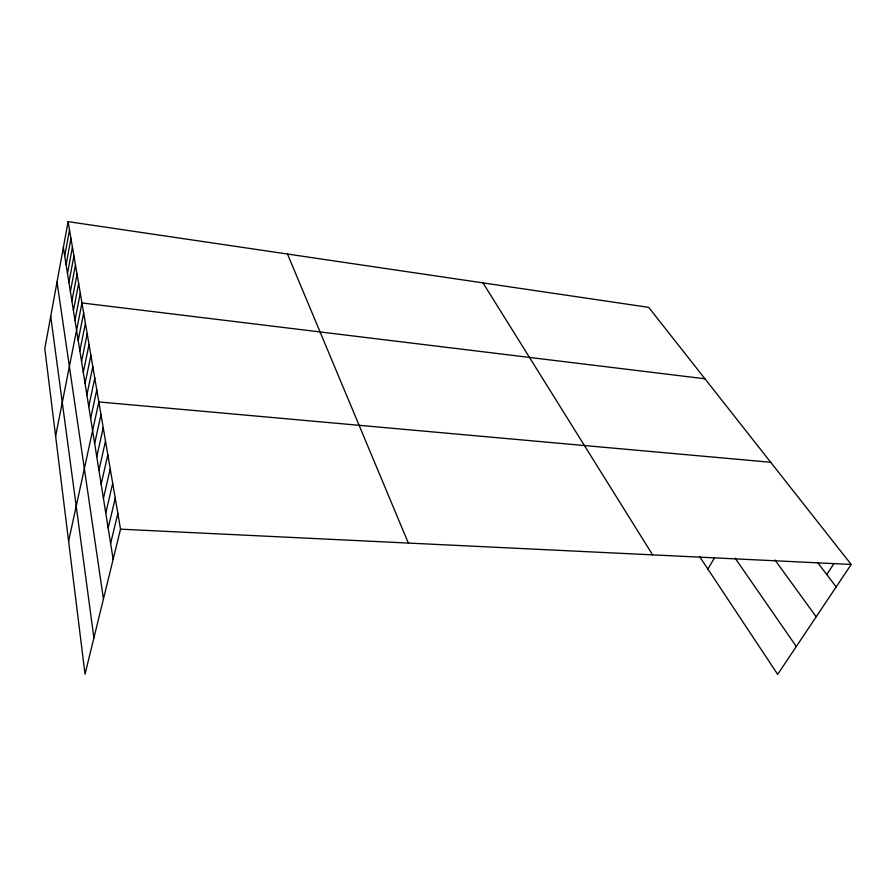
<?xml version="1.0" encoding="UTF-8"?>
<svg xmlns="http://www.w3.org/2000/svg" width="896" height="896" viewBox="0 0 896 896"><rect width="100%" height="100%" fill="white"/><g stroke="black" fill="none" stroke-linecap="round" stroke-linejoin="round"><path stroke-width="1.34" d="M68.096 221.637L44.8 348.634L85.03 674.218L120.523 529.166L68.096 221.637L648.682 307.362L851.2 564.458L777.672 674.363L699.53 556.506M64.691 256.01L69.507 229.947M66.069 264.645L70.963 238.437M67.48 273.459L72.43 247.083M68.914 282.442L73.942 255.92M70.381 291.614L75.477 264.936M71.882 300.978L77.045 274.142M73.405 310.531L78.646 283.55M74.962 320.298L80.282 293.149M55.619 436.15L81.962 302.96L704.95 378.784M78.187 340.458L83.664 312.995M79.845 350.862L85.422 323.243M81.547 361.502L87.203 333.726M83.294 372.389L89.029 344.445M85.064 383.51L90.899 355.421M86.89 394.89L92.814 366.643M88.749 406.538L94.774 378.123M90.653 418.454L96.779 389.883M68.6 541.262L98.829 401.934L770.717 462.269M94.662 443.531L101.002 414.646M96.768 456.736L103.219 427.683M98.93 470.266L105.504 441.067M101.147 484.154L107.845 454.787M103.421 498.4L110.242 468.877M105.762 513.016L112.706 483.347M108.158 528.035L115.248 498.198M110.622 543.446L117.846 513.475M707.874 569.094L714.482 557.861M826.762 574.538L834.131 563.338M120.523 529.166L851.2 564.458M817.533 562.408L836.17 586.914M774.984 560.011L816.189 616.795M735.101 558.141L796.309 646.509M482.989 282.89L652.602 554.859M287.493 254.027L408.341 543.066M63.347 247.542L113.154 559.294M57.019 282.038L103.443 598.965M50.714 316.389L93.901 637.997"/></g></svg>
